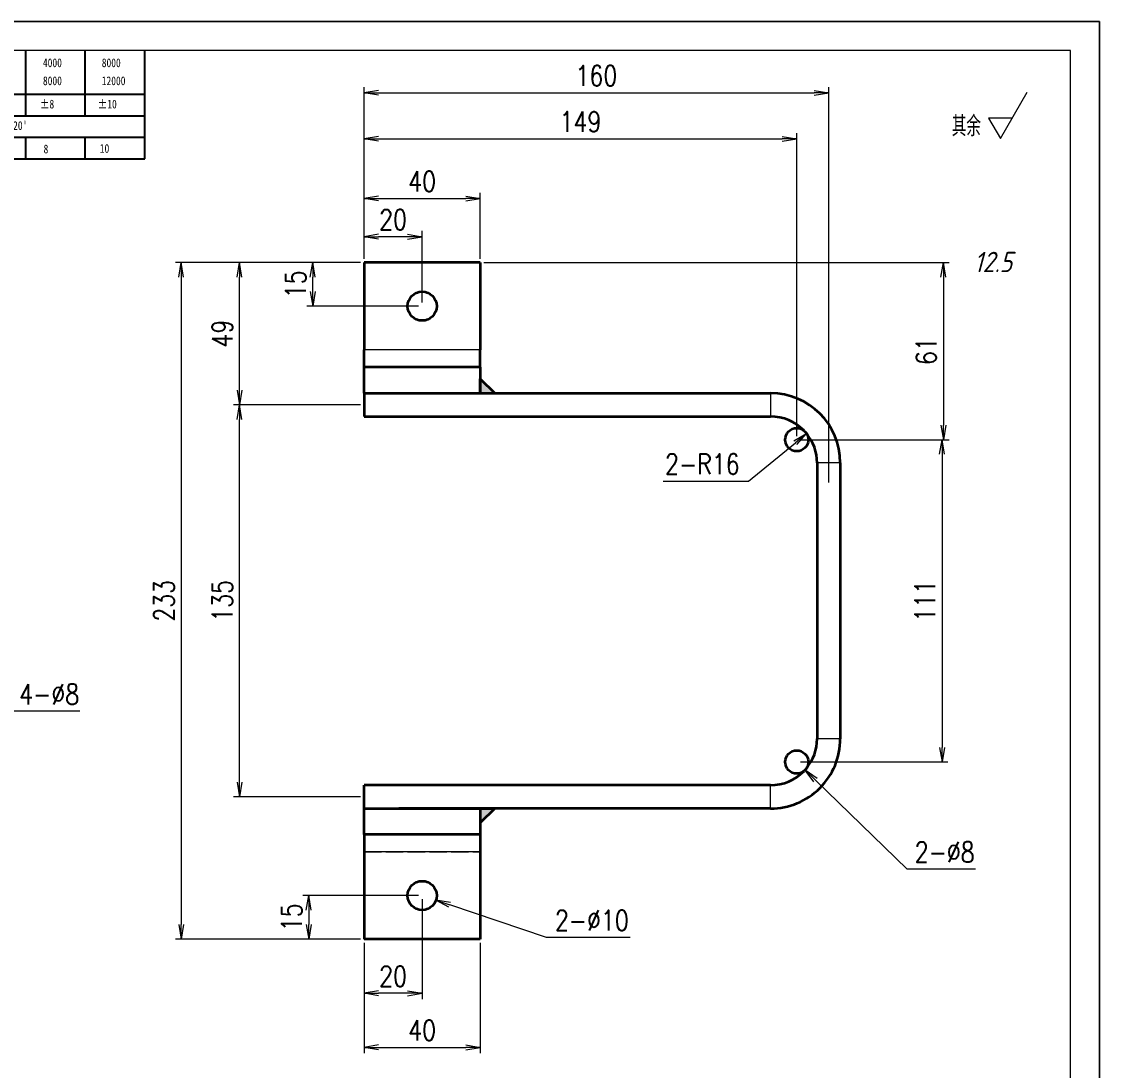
# Model space of a CAD drawing. Header units: millimetres. Extents: x -51813 to 38145, y -10860 to 38732.
# Drawn here: x -50017.3 to -49646.1, y 38027.3 to 38388.5 of the extents above; entities that cross this region are included whole.
import ezdxf
from ezdxf.enums import TextEntityAlignment as Align

# ---------------------------------------------------------------- set-up
doc = ezdxf.new("R2010")
doc.units = ezdxf.units.MM
doc.header["$LTSCALE"] = 0.5
doc.linetypes.add('DASHED', pattern=[15, 12, -3])
doc.linetypes.add('DOT2', pattern=[0.125, 0, -0.125])
for name, color, linetype, lineweight in [('DRAWING', 7, 'Continuous', 35), ('图框', 7, 'Continuous', 18), ('标注线', 3, 'Continuous', 18), ('粗实线', 7, 'Continuous', 35)]:
    doc.layers.add(name, color=color, linetype=linetype, lineweight=lineweight)
doc.layers.add('图\\M+19E79\\M+195B6\\M+18E9A', color=7, linetype='Continuous')
doc.layers.add('打印', color=7, linetype='Continuous', lineweight=15, plot=False)
doc.layers.add('打印-禁用', color=7, linetype='Continuous', lineweight=15, plot=False)
doc.styles.add('DIM', font='romans.shx', dxfattribs={"width": 0.8, "bigfont": 'bigfont.shx'})
doc.styles.add('国标', font='simfang.ttf', dxfattribs={"width": 0.8})
doc.styles.add('机械长仿宋', font='gbenor.shx', dxfattribs={"height": 1, "bigfont": 'gbcbig.shx'})
doc.dimstyles.new('DEH 1-2$0', dxfattribs={"dimscale": 2, "dimtxt": 3.5, "dimasz": 2.5, "dimexe": 1, "dimexo": 0.625, "dimgap": 1.2, "dimtad": 1, "dimdsep": 46, "dimtxsty": 'DIM', "dimblk": 'OPEN', "dimcen": 0, "dimclrd": 8, "dimclre": 8, "dimclrt": 2, "dimazin": 2, "dimtfac": 0.5, "dimtmove": 0, "dimatfit": 3, "dimldrblk": 'OPEN', "dimfxl": 0, "dimtolj": 2, "dimlwd": 13, "dimlwe": 13, "dimarcsym": 0})
doc.dimstyles.new('DEH 1-2$3', dxfattribs={"dimscale": 2, "dimtxt": 3.5, "dimasz": 2.5, "dimexe": 1, "dimexo": 0.625, "dimgap": 1.2, "dimtad": 1, "dimtoh": 1, "dimdsep": 46, "dimtxsty": 'DIM', "dimblk": 'OPEN', "dimcen": 0, "dimclrd": 8, "dimclre": 8, "dimclrt": 2, "dimazin": 2, "dimtfac": 0.5, "dimtofl": 0, "dimtmove": 0, "dimatfit": 3, "dimldrblk": 'OPEN', "dimfxl": 0, "dimtolj": 2, "dimlwd": 18, "dimlwe": 18, "dimarcsym": 0})
doc.dimstyles.new('DEH 1-2$4', dxfattribs={"dimscale": 2, "dimtxt": 3.5, "dimasz": 2.5, "dimexe": 1, "dimexo": 0.625, "dimgap": 1.2, "dimtad": 1, "dimtoh": 1, "dimdsep": 46, "dimtxsty": 'DIM', "dimblk": 'OPEN', "dimcen": 0, "dimclrd": 8, "dimclre": 8, "dimclrt": 2, "dimazin": 2, "dimtfac": 0.5, "dimtofl": 0, "dimtmove": 0, "dimatfit": 3, "dimldrblk": 'OPEN', "dimfxl": 0, "dimtolj": 2, "dimlwd": 18, "dimlwe": 18, "dimarcsym": 0})

# ---------------------------------------------------------------- blocks, each defined once
blk = doc.blocks.new('GZDEH零件A3图框V01版')
at = {"layer": '图\\M+19E79\\M+195B6\\M+18E9A', "color": 9}
for p, q in [((3092.64, -1561.98), (3092.64, -1554.46)), ((3102.86, -1561.98), (3102.86, -1554.46)), ((3113.09, -1573.08), (3113.09, -1554.46)), ((2996.09, -1561.98), (3113.09, -1561.98)), ((3092.64, -1565.68), (3092.64, -1561.98)), ((3102.86, -1565.68), (3102.86, -1561.98)), ((2996.09, -1565.68), (3113.09, -1565.68)), ((2996.09, -1569.38), (3113.09, -1569.38)), ((3092.64, -1573.08), (3092.64, -1569.38)), ((3102.86, -1573.08), (3102.86, -1569.38)), ((2990.09, -1573.08), (3113.09, -1573.08))]:
    blk.add_line(p, q, dxfattribs=at)
at = {"layer": '图框', "linetype": 'Continuous'}
for p, q in [((3272.49, -1554.46), (2882.49, -1554.46)), ((3272.49, -1832.96), (3272.49, -1554.46))]:
    blk.add_line(p, q, dxfattribs=at)
at = {"layer": '打印-禁用', "linetype": 'Continuous'}
for p, q in [((3277.49, -1549.46), (2857.49, -1549.46)), ((3277.49, -1846.46), (3277.49, -1549.46))]:
    blk.add_line(p, q, dxfattribs=at)
at = {"layer": '图\\M+19E79\\M+195B6\\M+18E9A', "color": 9, "style": '国标', "width": 0.8}
for s, p in [('4000', (3095.57, -1557.31)), ('8000', (3105.7, -1557.31)), ('8000', (3095.57, -1560.41)), ('12000', (3105.7, -1560.41)), ('±8', (3095.06, -1564.42)), ('±10', (3105.02, -1564.42)), ("±0%%D20'", (3087.38, -1568.12)), ('8', (3095.68, -1572.15)), ('10', (3105.36, -1572.06))]:
    blk.add_text(s, height=1.5, dxfattribs=at).set_placement(p)
blk = doc.blocks.new('DEH A3')
at = {"layer": '图框'}
blk.add_blockref('GZDEH零件A3图框V01版', (-2857.49, 1846.46), dxfattribs=at)
blk = doc.blocks.new('FINISHER_TR')
at = {"layer": '标注线'}
for p, q in [((0, 0), (4.62, 8)), ((-2.02, 3.5), (0, 0)), ((2.02, 3.5), (-2.02, 3.5))]:
    blk.add_line(p, q, dxfattribs=at)
at = {"layer": '标注线', "color": 2, "style": '机械长仿宋', "oblique": 15}
blk.add_attdef('0.0', text='', height=3.5, dxfattribs=at).set_placement((2.03, -24.04), align=Align.BOTTOM_RIGHT)
blk = doc.blocks.new('其余12.5')
at = {"layer": '标注线'}
blk.add_blockref('FINISHER_TR', (0, 0), dxfattribs=at).add_auto_attribs({'0.0': '12.5'})
at = {"layer": '标注线', "color": 7, "linetype": 'DOT2', "style": '机械长仿宋'}
blk.add_text('其余', height=3.5, dxfattribs=at).set_placement((-8.38, 0.4))
blk = doc.blocks.new('_Open')
at = {"color": 0, "linetype": 'ByBlock', "lineweight": -2}
for p, q in [((-1, 0.167), (0, 0)), ((-1, -0.167), (0, 0)), ((0, 0), (-1, 0))]:
    blk.add_line(p, q, dxfattribs=at)
blk = doc.blocks.new('*D187')
at = {"layer": 'Defpoints', "color": 0, "transparency": 16777216}
for p in [(-49859.32, 38327.56), (-49899.32, 38305.51), (-49859.32, 38305.51)]:
    blk.add_point(p, dxfattribs=at)
at = {"layer": '标注线', "color": 8, "lineweight": 13, "transparency": 16777216}
for p, q in [((-49899.32, 38306.76), (-49899.32, 38329.56)), ((-49894.32, 38327.56), (-49864.32, 38327.56)), ((-49859.32, 38306.76), (-49859.32, 38329.56))]:
    blk.add_line(p, q, dxfattribs=at)
at = {"layer": '标注线', "color": 8, "lineweight": 13, "transparency": 16777216, "xscale": 5, "yscale": 5, "zscale": 5, "rotation": 180}
blk.add_blockref('_Open', (-49899.32, 38327.56), dxfattribs=at)
at = {"layer": '标注线', "color": 8, "lineweight": 13, "transparency": 16777216, "xscale": 5, "yscale": 5, "zscale": 5}
blk.add_blockref('_Open', (-49859.32, 38327.56), dxfattribs=at)
at = {"layer": '标注线', "color": 2, "transparency": 16777216, "insert": (-49879.32, 38333.46), "char_height": 7, "attachment_point": 5, "style": 'DIM'}
blk.add_mtext('\\A2;40', dxfattribs=at)
blk = doc.blocks.new('*D188')
at = {"layer": 'Defpoints', "color": 0, "transparency": 16777216}
for p in [(-49899.32, 38314.42), (-49899.32, 38305.51), (-49879.32, 38290.51)]:
    blk.add_point(p, dxfattribs=at)
at = {"layer": '标注线', "color": 8, "lineweight": 13, "transparency": 16777216}
for p, q in [((-49899.32, 38306.76), (-49899.32, 38316.42)), ((-49879.32, 38291.76), (-49879.32, 38316.42)), ((-49884.32, 38314.42), (-49894.32, 38314.42))]:
    blk.add_line(p, q, dxfattribs=at)
at = {"layer": '标注线', "color": 8, "lineweight": 13, "transparency": 16777216, "xscale": 5, "yscale": 5, "zscale": 5, "rotation": 180}
blk.add_blockref('_Open', (-49899.32, 38314.42), dxfattribs=at)
at = {"layer": '标注线', "color": 8, "lineweight": 13, "transparency": 16777216, "xscale": 5, "yscale": 5, "zscale": 5}
blk.add_blockref('_Open', (-49879.32, 38314.42), dxfattribs=at)
at = {"layer": '标注线', "color": 2, "transparency": 16777216, "insert": (-49889.32, 38320.32), "char_height": 7, "attachment_point": 5, "style": 'DIM'}
blk.add_mtext('\\A2;20', dxfattribs=at)
blk = doc.blocks.new('*D189')
at = {"layer": 'Defpoints', "color": 0, "transparency": 16777216}
for p in [(-49917.02, 38305.51), (-49899.32, 38305.51), (-49879.32, 38290.51)]:
    blk.add_point(p, dxfattribs=at)
at = {"layer": '标注线', "color": 8, "lineweight": 13, "transparency": 16777216}
for p, q in [((-49900.57, 38305.51), (-49919.02, 38305.51)), ((-49917.02, 38295.51), (-49917.02, 38300.51)), ((-49880.57, 38290.51), (-49919.02, 38290.51))]:
    blk.add_line(p, q, dxfattribs=at)
at = {"layer": '标注线', "color": 8, "lineweight": 13, "transparency": 16777216, "xscale": 5, "yscale": 5, "zscale": 5}
for p, rotation in [((-49917.02, 38305.51), 90), ((-49917.02, 38290.51), 270)]:
    blk.add_blockref('_Open', p, dxfattribs=dict(at, rotation=rotation))
at = {"layer": '标注线', "color": 2, "transparency": 16777216, "insert": (-49922.92, 38298.01), "char_height": 7, "attachment_point": 5, "rotation": 90, "style": 'DIM'}
blk.add_mtext('\\A2;15', dxfattribs=at)
blk = doc.blocks.new('*D190')
at = {"layer": 'Defpoints', "color": 0, "transparency": 16777216}
for p in [(-49739.32, 38363.97), (-49899.32, 38305.51), (-49739.32, 38228.55)]:
    blk.add_point(p, dxfattribs=at)
at = {"layer": '标注线', "color": 8, "lineweight": 13, "transparency": 16777216}
for p, q in [((-49899.32, 38306.76), (-49899.32, 38365.97)), ((-49894.32, 38363.97), (-49744.32, 38363.97)), ((-49739.32, 38229.8), (-49739.32, 38365.97))]:
    blk.add_line(p, q, dxfattribs=at)
at = {"layer": '标注线', "color": 8, "lineweight": 13, "transparency": 16777216, "xscale": 5, "yscale": 5, "zscale": 5, "rotation": 180}
blk.add_blockref('_Open', (-49899.32, 38363.97), dxfattribs=at)
at = {"layer": '标注线', "color": 8, "lineweight": 13, "transparency": 16777216, "xscale": 5, "yscale": 5, "zscale": 5}
blk.add_blockref('_Open', (-49739.32, 38363.97), dxfattribs=at)
at = {"layer": '标注线', "color": 2, "transparency": 16777216, "insert": (-49819.32, 38369.87), "char_height": 7, "attachment_point": 5, "style": 'DIM'}
blk.add_mtext('\\A2;160', dxfattribs=at)
blk = doc.blocks.new('*D191')
at = {"layer": 'Defpoints', "color": 0, "transparency": 16777216}
for p in [(-49750.32, 38348.12), (-49899.32, 38305.51), (-49750.32, 38244.51)]:
    blk.add_point(p, dxfattribs=at)
at = {"layer": '标注线', "color": 8, "lineweight": 13, "transparency": 16777216}
for p, q in [((-49899.32, 38306.76), (-49899.32, 38350.12)), ((-49750.32, 38245.76), (-49750.32, 38350.12)), ((-49894.32, 38348.12), (-49755.32, 38348.12))]:
    blk.add_line(p, q, dxfattribs=at)
at = {"layer": '标注线', "color": 8, "lineweight": 13, "transparency": 16777216, "xscale": 5, "yscale": 5, "zscale": 5, "rotation": 180}
blk.add_blockref('_Open', (-49899.32, 38348.12), dxfattribs=at)
at = {"layer": '标注线', "color": 8, "lineweight": 13, "transparency": 16777216, "xscale": 5, "yscale": 5, "zscale": 5}
blk.add_blockref('_Open', (-49750.32, 38348.12), dxfattribs=at)
at = {"layer": '标注线', "color": 2, "transparency": 16777216, "insert": (-49824.82, 38354.02), "char_height": 7, "attachment_point": 5, "style": 'DIM'}
blk.add_mtext('\\A2;149', dxfattribs=at)
blk = doc.blocks.new('*D192')
at = {"layer": 'Defpoints', "color": 0, "transparency": 16777216}
for p in [(-49899.32, 38305.51), (-49962.29, 38072.51), (-49899.32, 38072.51)]:
    blk.add_point(p, dxfattribs=at)
at = {"layer": '标注线', "color": 8, "lineweight": 13, "transparency": 16777216}
for p, q in [((-49900.57, 38305.51), (-49964.29, 38305.51)), ((-49962.29, 38300.51), (-49962.29, 38077.51)), ((-49900.57, 38072.51), (-49964.29, 38072.51))]:
    blk.add_line(p, q, dxfattribs=at)
at = {"layer": '标注线', "color": 8, "lineweight": 13, "transparency": 16777216, "xscale": 5, "yscale": 5, "zscale": 5}
for p, rotation in [((-49962.29, 38305.51), 90), ((-49962.29, 38072.51), 270)]:
    blk.add_blockref('_Open', p, dxfattribs=dict(at, rotation=rotation))
at = {"layer": '标注线', "color": 2, "transparency": 16777216, "insert": (-49968.19, 38189.01), "char_height": 7, "attachment_point": 5, "rotation": 90, "style": 'DIM'}
blk.add_mtext('\\A2;233', dxfattribs=at)
blk = doc.blocks.new('*D193')
at = {"layer": 'Defpoints', "color": 0, "transparency": 16777216}
for p in [(-49879.32, 38087.51), (-49918.4, 38072.51), (-49899.32, 38072.51)]:
    blk.add_point(p, dxfattribs=at)
at = {"layer": '标注线', "color": 8, "lineweight": 13, "transparency": 16777216}
for p, q in [((-49880.57, 38087.51), (-49920.4, 38087.51)), ((-49918.4, 38082.51), (-49918.4, 38077.51)), ((-49900.57, 38072.51), (-49920.4, 38072.51))]:
    blk.add_line(p, q, dxfattribs=at)
at = {"layer": '标注线', "color": 8, "lineweight": 13, "transparency": 16777216, "xscale": 5, "yscale": 5, "zscale": 5}
for p, rotation in [((-49918.4, 38087.51), 90), ((-49918.4, 38072.51), 270)]:
    blk.add_blockref('_Open', p, dxfattribs=dict(at, rotation=rotation))
at = {"layer": '标注线', "color": 2, "transparency": 16777216, "insert": (-49924.3, 38080.01), "char_height": 7, "attachment_point": 5, "rotation": 90, "style": 'DIM'}
blk.add_mtext('\\A2;15', dxfattribs=at)
blk = doc.blocks.new('*D194')
at = {"layer": 'Defpoints', "color": 0, "transparency": 16777216}
for p in [(-49879.32, 38087.51), (-49899.32, 38072.51), (-49899.32, 38053.83)]:
    blk.add_point(p, dxfattribs=at)
at = {"layer": '标注线', "color": 8, "lineweight": 13, "transparency": 16777216}
for p, q in [((-49879.32, 38086.26), (-49879.32, 38051.83)), ((-49899.32, 38071.26), (-49899.32, 38051.83)), ((-49884.32, 38053.83), (-49894.32, 38053.83))]:
    blk.add_line(p, q, dxfattribs=at)
at = {"layer": '标注线', "color": 8, "lineweight": 13, "transparency": 16777216, "xscale": 5, "yscale": 5, "zscale": 5, "rotation": 180}
blk.add_blockref('_Open', (-49899.32, 38053.83), dxfattribs=at)
at = {"layer": '标注线', "color": 8, "lineweight": 13, "transparency": 16777216, "xscale": 5, "yscale": 5, "zscale": 5}
blk.add_blockref('_Open', (-49879.32, 38053.83), dxfattribs=at)
at = {"layer": '标注线', "color": 2, "transparency": 16777216, "insert": (-49889.32, 38059.73), "char_height": 7, "attachment_point": 5, "style": 'DIM'}
blk.add_mtext('\\A2;20', dxfattribs=at)
blk = doc.blocks.new('*D195')
at = {"layer": 'Defpoints', "color": 0, "transparency": 16777216}
for p in [(-49884.05, 38089.1), (-49874.58, 38085.91)]:
    blk.add_point(p, dxfattribs=at)
at = {"layer": '标注线', "color": 8, "lineweight": 18, "transparency": 16777216}
for p, q in [((-49836.48, 38073.05), (-49869.84, 38084.31)), ((-49807.68, 38073.05), (-49836.48, 38073.05))]:
    blk.add_line(p, q, dxfattribs=at)
at = {"layer": '标注线', "color": 8, "lineweight": 18, "transparency": 16777216, "xscale": 5, "yscale": 5, "zscale": 5, "rotation": 161.3544196511405}
blk.add_blockref('_Open', (-49874.58, 38085.91), dxfattribs=at)
at = {"layer": '标注线', "color": 2, "transparency": 16777216, "insert": (-49820.88, 38078.95), "char_height": 7, "attachment_point": 5, "style": 'DIM'}
blk.add_mtext('\\A2;2-%%c10', dxfattribs=at)
blk = doc.blocks.new('*D196')
at = {"layer": 'Defpoints', "color": 0, "transparency": 16777216}
for p in [(-49753.19, 38136.29), (-49747.45, 38130.72)]:
    blk.add_point(p, dxfattribs=at)
at = {"layer": '标注线', "color": 8, "lineweight": 18, "transparency": 16777216}
for p, q in [((-49712.27, 38096.55), (-49743.86, 38127.23)), ((-49688.8, 38096.55), (-49712.27, 38096.55))]:
    blk.add_line(p, q, dxfattribs=at)
at = {"layer": '标注线', "color": 8, "lineweight": 18, "transparency": 16777216, "xscale": 5, "yscale": 5, "zscale": 5, "rotation": 135.8338852969767}
blk.add_blockref('_Open', (-49747.45, 38130.72), dxfattribs=at)
at = {"layer": '标注线', "color": 2, "transparency": 16777216, "insert": (-49699.34, 38102.45), "char_height": 7, "attachment_point": 5, "style": 'DIM'}
blk.add_mtext('\\A2;2-%%c8', dxfattribs=at)
blk = doc.blocks.new('*D197')
at = {"layer": 'Defpoints', "color": 0, "transparency": 16777216}
for p in [(-49859.32, 38305.51), (-49750.32, 38244.51), (-49699.81, 38244.51)]:
    blk.add_point(p, dxfattribs=at)
at = {"layer": '标注线', "color": 8, "lineweight": 13, "transparency": 16777216}
for p, q in [((-49858.07, 38305.51), (-49697.81, 38305.51)), ((-49699.81, 38300.51), (-49699.81, 38249.51)), ((-49749.07, 38244.51), (-49697.81, 38244.51))]:
    blk.add_line(p, q, dxfattribs=at)
at = {"layer": '标注线', "color": 8, "lineweight": 13, "transparency": 16777216, "xscale": 5, "yscale": 5, "zscale": 5}
for p, rotation in [((-49699.81, 38305.51), 90), ((-49699.81, 38244.51), 270)]:
    blk.add_blockref('_Open', p, dxfattribs=dict(at, rotation=rotation))
at = {"layer": '标注线', "color": 2, "transparency": 16777216, "insert": (-49705.71, 38275.01), "char_height": 7, "attachment_point": 5, "rotation": 90, "style": 'DIM'}
blk.add_mtext('\\A2;61', dxfattribs=at)
blk = doc.blocks.new('*D198')
at = {"layer": 'Defpoints', "color": 0, "transparency": 16777216}
for p in [(-49750.32, 38244.51), (-49750.32, 38133.51), (-49700.27, 38133.51)]:
    blk.add_point(p, dxfattribs=at)
at = {"layer": '标注线', "color": 8, "lineweight": 13, "transparency": 16777216}
for p, q in [((-49749.07, 38244.51), (-49698.27, 38244.51)), ((-49700.27, 38239.51), (-49700.27, 38138.51)), ((-49749.07, 38133.51), (-49698.27, 38133.51))]:
    blk.add_line(p, q, dxfattribs=at)
at = {"layer": '标注线', "color": 8, "lineweight": 13, "transparency": 16777216, "xscale": 5, "yscale": 5, "zscale": 5}
for p, rotation in [((-49700.27, 38244.51), 90), ((-49700.27, 38133.51), 270)]:
    blk.add_blockref('_Open', p, dxfattribs=dict(at, rotation=rotation))
at = {"layer": '标注线', "color": 2, "transparency": 16777216, "insert": (-49706.17, 38189.01), "char_height": 7, "attachment_point": 5, "rotation": 90, "style": 'DIM'}
blk.add_mtext('\\A2;111', dxfattribs=at)
blk = doc.blocks.new('*D199')
at = {"layer": 'Defpoints', "color": 0, "transparency": 16777216}
for p in [(-49942.25, 38256.51), (-49899.32, 38256.51), (-49899.32, 38121.51)]:
    blk.add_point(p, dxfattribs=at)
at = {"layer": '标注线', "color": 8, "lineweight": 13, "transparency": 16777216}
for p, q in [((-49900.57, 38256.51), (-49944.25, 38256.51)), ((-49942.25, 38126.51), (-49942.25, 38251.51)), ((-49900.57, 38121.51), (-49944.25, 38121.51))]:
    blk.add_line(p, q, dxfattribs=at)
at = {"layer": '标注线', "color": 8, "lineweight": 13, "transparency": 16777216, "xscale": 5, "yscale": 5, "zscale": 5}
for p, rotation in [((-49942.25, 38256.51), 90), ((-49942.25, 38121.51), 270)]:
    blk.add_blockref('_Open', p, dxfattribs=dict(at, rotation=rotation))
at = {"layer": '标注线', "color": 2, "transparency": 16777216, "insert": (-49948.15, 38189.01), "char_height": 7, "attachment_point": 5, "rotation": 90, "style": 'DIM'}
blk.add_mtext('\\A2;135', dxfattribs=at)
blk = doc.blocks.new('*D200')
at = {"layer": 'Defpoints', "color": 0, "transparency": 16777216}
for p in [(-49942.25, 38305.51), (-49899.32, 38305.51), (-49899.32, 38256.51)]:
    blk.add_point(p, dxfattribs=at)
at = {"layer": '标注线', "color": 8, "lineweight": 13, "transparency": 16777216}
for p, q in [((-49900.57, 38305.51), (-49944.25, 38305.51)), ((-49942.25, 38261.51), (-49942.25, 38300.51)), ((-49900.57, 38256.51), (-49944.25, 38256.51))]:
    blk.add_line(p, q, dxfattribs=at)
at = {"layer": '标注线', "color": 8, "lineweight": 13, "transparency": 16777216, "xscale": 5, "yscale": 5, "zscale": 5}
for p, rotation in [((-49942.25, 38305.51), 90), ((-49942.25, 38256.51), 270)]:
    blk.add_blockref('_Open', p, dxfattribs=dict(at, rotation=rotation))
at = {"layer": '标注线', "color": 2, "transparency": 16777216, "insert": (-49948.15, 38281.01), "char_height": 7, "attachment_point": 5, "rotation": 90, "style": 'DIM'}
blk.add_mtext('\\A2;49', dxfattribs=at)
blk = doc.blocks.new('*D214')
at = {"layer": 'Defpoints', "color": 0, "transparency": 16777216}
for p in [(-49899.32, 38072.51), (-49859.32, 38072.51), (-49859.32, 38035.21)]:
    blk.add_point(p, dxfattribs=at)
at = {"layer": '标注线', "color": 8, "lineweight": 13, "transparency": 16777216}
for p, q in [((-49899.32, 38071.26), (-49899.32, 38033.21)), ((-49859.32, 38071.26), (-49859.32, 38033.21)), ((-49894.32, 38035.21), (-49864.32, 38035.21))]:
    blk.add_line(p, q, dxfattribs=at)
at = {"layer": '标注线', "color": 8, "lineweight": 13, "transparency": 16777216, "xscale": 5, "yscale": 5, "zscale": 5, "rotation": 180}
blk.add_blockref('_Open', (-49899.32, 38035.21), dxfattribs=at)
at = {"layer": '标注线', "color": 8, "lineweight": 13, "transparency": 16777216, "xscale": 5, "yscale": 5, "zscale": 5}
blk.add_blockref('_Open', (-49859.32, 38035.21), dxfattribs=at)
at = {"layer": '标注线', "color": 2, "transparency": 16777216, "insert": (-49879.32, 38041.11), "char_height": 7, "attachment_point": 5, "style": 'DIM'}
blk.add_mtext('\\A2;40', dxfattribs=at)
blk = doc.blocks.new('*D215')
at = {"layer": 'Defpoints', "color": 0, "transparency": 16777216}
for p in [(-50054.3, 38124.01), (-50060.54, 38119)]:
    blk.add_point(p, dxfattribs=at)
at = {"layer": '标注线', "color": 8, "lineweight": 18, "transparency": 16777216}
for p, q in [((-50020.69, 38150.96), (-50050.4, 38127.14)), ((-49997.23, 38150.96), (-50020.69, 38150.96))]:
    blk.add_line(p, q, dxfattribs=at)
at = {"layer": '标注线', "color": 8, "lineweight": 18, "transparency": 16777216, "xscale": 5, "yscale": 5, "zscale": 5, "rotation": 218.7324450606077}
blk.add_blockref('_Open', (-50054.3, 38124.01), dxfattribs=at)
at = {"layer": '标注线', "color": 2, "transparency": 16777216, "insert": (-50007.76, 38156.86), "char_height": 7, "attachment_point": 5, "style": 'DIM'}
blk.add_mtext('\\A2;4-%%c8', dxfattribs=at)
blk = doc.blocks.new('*D216')
at = {"layer": 'Defpoints', "color": 0, "transparency": 16777216}
for p in [(-49746.93, 38246.63), (-49759.32, 38236.51)]:
    blk.add_point(p, dxfattribs=at)
at = {"layer": '标注线', "color": 8, "lineweight": 18, "transparency": 16777216}
for p, q in [((-49766.96, 38230.26), (-49750.8, 38243.46)), ((-49796.29, 38230.26), (-49766.96, 38230.26))]:
    blk.add_line(p, q, dxfattribs=at)
at = {"layer": '标注线', "color": 8, "lineweight": 18, "transparency": 16777216, "xscale": 5, "yscale": 5, "zscale": 5, "rotation": 39.24856191360617}
blk.add_blockref('_Open', (-49746.93, 38246.63), dxfattribs=at)
at = {"layer": '标注线', "color": 2, "transparency": 16777216, "insert": (-49782.82, 38236.16), "char_height": 7, "attachment_point": 5, "style": 'DIM'}
blk.add_mtext('\\A2;{\\Fromans,bigfont|c134;2-}R16', dxfattribs=at)
blk = doc.blocks.new('WELDING_5')
at = {"layer": '粗实线'}
blk.add_hatch(color=256, dxfattribs=at).paths.add_polyline_path([(0, 5), (0, 0), (5, 0)])
for q in [(0, 5), (5, 0)]:
    blk.add_line((0, 0), q, dxfattribs=at)
blk.add_lwpolyline([(0, 5), (5, 0)], dxfattribs=at)

msp = doc.modelspace()

# ---------------------------------------------------------------- linework, layer by layer
at = {"color": 7, "lineweight": 35}
for p, q in [((-49899.317, 38305.505), (-49899.317, 38275.505)), ((-49859.317, 38305.505), (-49899.317, 38305.505)), ((-49859.317, 38305.505), (-49859.317, 38275.505)), ((-49859.317, 38269.505), (-49899.317, 38269.505)), ((-49899.317, 38260.505), (-49859.317, 38260.505)), ((-49859.317, 38260.505), (-49759.317, 38260.506)), ((-49899.317, 38252.505), (-49759.317, 38252.506)), ((-49899.317, 38252.505), (-49759.317, 38252.505)), ((-49899.317, 38252.505), (-49759.317, 38252.505)), ((-49899.317, 38252.505), (-49759.317, 38252.505)), ((-49743.317, 38236.506), (-49743.317, 38141.506)), ((-49743.317, 38236.505), (-49743.317, 38141.505)), ((-49743.317, 38236.505), (-49743.317, 38141.505)), ((-49743.317, 38236.505), (-49743.317, 38141.505)), ((-49735.317, 38236.506), (-49735.317, 38141.506)), ((-49759.317, 38125.506), (-49899.317, 38125.505)), ((-49899.317, 38117.505), (-49859.317, 38117.505)), ((-49759.317, 38117.506), (-49887.326, 38117.505)), ((-49759.317, 38117.505), (-49859.317, 38117.505)), ((-49759.317, 38117.505), (-49859.317, 38117.505)), ((-49759.317, 38117.505), (-49859.317, 38117.505)), ((-49859.317, 38108.505), (-49899.317, 38108.505)), ((-49899.317, 38102.505), (-49899.317, 38072.505)), ((-49859.317, 38102.505), (-49859.317, 38072.505)), ((-49859.317, 38072.505), (-49899.317, 38072.505))]:
    msp.add_line(p, q, dxfattribs=at)
at = {"color": 7, "lineweight": 13}
for p, q in [((-49859.317, 38275.505), (-49899.317, 38275.505)), ((-49859.317, 38102.505), (-49899.317, 38102.505))]:
    msp.add_line(p, q, dxfattribs=at)
at = {"color": 1, "linetype": 'DASHED', "lineweight": 13}
for p, q in [((-49859.317, 38275.505), (-49899.317, 38275.505)), ((-49899.317, 38260.505), (-49759.317, 38260.505)), ((-49899.317, 38260.505), (-49759.317, 38260.505)), ((-49899.317, 38260.505), (-49759.317, 38260.505)), ((-49887.32, 38260.505), (-49859.317, 38260.505)), ((-49735.317, 38236.505), (-49735.317, 38141.505)), ((-49735.317, 38236.505), (-49735.317, 38141.505)), ((-49735.317, 38236.505), (-49735.317, 38141.505)), ((-49759.317, 38125.505), (-49899.317, 38125.505)), ((-49759.317, 38125.505), (-49899.317, 38125.505)), ((-49759.317, 38125.505), (-49899.317, 38125.505)), ((-49859.317, 38117.505), (-49899.317, 38117.505)), ((-49859.317, 38117.505), (-49899.317, 38117.505)), ((-49859.317, 38117.505), (-49899.317, 38117.505)), ((-49899.317, 38102.505), (-49859.317, 38102.505))]:
    msp.add_line(p, q, dxfattribs=at)
at = {"color": 7, "lineweight": 35, "ltscale": 0.15}
for p, q in [((-49899.317, 38269.505), (-49899.317, 38275.505)), ((-49859.317, 38269.505), (-49859.317, 38275.505)), ((-49899.317, 38108.505), (-49899.317, 38102.505)), ((-49859.317, 38108.505), (-49859.317, 38102.505))]:
    msp.add_line(p, q, dxfattribs=at)
at = {"color": 7, "lineweight": 35, "ltscale": 0.225}
for p, q in [((-49899.317, 38260.505), (-49899.317, 38269.505)), ((-49859.317, 38269.505), (-49859.317, 38260.505)), ((-49899.317, 38108.505), (-49899.317, 38117.505)), ((-49859.317, 38117.505), (-49859.317, 38108.505))]:
    msp.add_line(p, q, dxfattribs=at)
at = {"color": 7, "lineweight": 35, "ltscale": 0.1}
for p, q in [((-49899.317, 38260.505), (-49899.317, 38256.505)), ((-49899.317, 38256.505), (-49899.317, 38252.505)), ((-49899.317, 38121.505), (-49899.317, 38125.505)), ((-49899.317, 38117.505), (-49899.317, 38121.505))]:
    msp.add_line(p, q, dxfattribs=at)
at = {"color": 7, "lineweight": 35, "ltscale": 0.299921}
msp.add_line((-49899.317, 38260.505), (-49887.32, 38260.505), dxfattribs=at)
at = {"color": 7, "lineweight": 13, "ltscale": 0.1}
for p, q in [((-49759.317, 38260.506), (-49759.317, 38256.506)), ((-49759.317, 38256.506), (-49759.317, 38252.506)), ((-49739.317, 38236.506), (-49743.317, 38236.506)), ((-49735.317, 38236.506), (-49739.317, 38236.506)), ((-49739.317, 38141.506), (-49743.317, 38141.506)), ((-49735.317, 38141.506), (-49739.317, 38141.506)), ((-49759.317, 38121.506), (-49759.317, 38125.506)), ((-49759.317, 38117.506), (-49759.317, 38121.506))]:
    msp.add_line(p, q, dxfattribs=at)
at = {"color": 1, "linetype": 'DASHED', "lineweight": 13, "ltscale": 0.100002}
for p, q in [((-49759.317, 38260.506), (-49759.317, 38256.505)), ((-49759.317, 38256.505), (-49759.317, 38252.505))]:
    msp.add_line(p, q, dxfattribs=at)
at = {"color": 1, "linetype": 'DASHED', "lineweight": 13, "ltscale": 0.099998}
for p, q in [((-49759.317, 38260.505), (-49759.317, 38256.505)), ((-49759.317, 38256.505), (-49759.317, 38252.506))]:
    msp.add_line(p, q, dxfattribs=at)
at = {"color": 1, "linetype": 'DASHED', "lineweight": 13, "ltscale": 0.1}
for p, q in [((-49759.317, 38260.505), (-49759.317, 38256.505)), ((-49759.317, 38260.505), (-49759.317, 38256.505)), ((-49759.317, 38260.505), (-49759.317, 38256.505)), ((-49759.317, 38260.505), (-49759.317, 38256.505)), ((-49759.317, 38260.505), (-49759.317, 38256.505)), ((-49759.317, 38256.505), (-49759.317, 38252.505)), ((-49759.317, 38256.505), (-49759.317, 38252.505)), ((-49759.317, 38256.505), (-49759.317, 38252.505)), ((-49759.317, 38256.505), (-49759.317, 38252.505)), ((-49759.317, 38256.505), (-49759.317, 38252.505)), ((-49739.317, 38236.506), (-49743.317, 38236.506)), ((-49739.317, 38236.505), (-49743.317, 38236.505)), ((-49739.317, 38236.505), (-49743.317, 38236.505)), ((-49739.317, 38236.505), (-49743.317, 38236.505)), ((-49739.317, 38236.505), (-49743.317, 38236.505)), ((-49739.317, 38236.505), (-49743.317, 38236.505)), ((-49739.317, 38236.505), (-49743.317, 38236.505)), ((-49735.317, 38236.506), (-49739.317, 38236.506)), ((-49735.317, 38236.505), (-49739.317, 38236.505)), ((-49735.317, 38236.505), (-49739.317, 38236.505)), ((-49735.317, 38236.505), (-49739.317, 38236.505)), ((-49735.317, 38236.505), (-49739.317, 38236.505)), ((-49735.317, 38236.505), (-49739.317, 38236.505)), ((-49735.317, 38236.505), (-49739.317, 38236.505)), ((-49739.317, 38141.506), (-49743.317, 38141.506)), ((-49739.317, 38141.505), (-49743.317, 38141.505)), ((-49739.317, 38141.505), (-49743.317, 38141.505)), ((-49739.317, 38141.505), (-49743.317, 38141.505)), ((-49739.317, 38141.505), (-49743.317, 38141.505)), ((-49739.317, 38141.505), (-49743.317, 38141.505)), ((-49739.317, 38141.505), (-49743.317, 38141.505)), ((-49735.317, 38141.506), (-49739.317, 38141.506)), ((-49735.317, 38141.505), (-49739.317, 38141.505)), ((-49735.317, 38141.505), (-49739.317, 38141.505)), ((-49735.317, 38141.505), (-49739.317, 38141.505)), ((-49735.317, 38141.505), (-49739.317, 38141.505)), ((-49735.317, 38141.505), (-49739.317, 38141.505)), ((-49735.317, 38141.505), (-49739.317, 38141.505)), ((-49759.317, 38121.506), (-49759.317, 38125.506)), ((-49759.317, 38121.505), (-49759.317, 38125.505)), ((-49759.317, 38121.505), (-49759.317, 38125.505)), ((-49759.317, 38121.505), (-49759.317, 38125.505)), ((-49759.317, 38121.505), (-49759.317, 38125.505)), ((-49759.317, 38121.505), (-49759.317, 38125.505)), ((-49759.317, 38121.505), (-49759.317, 38125.505)), ((-49759.317, 38117.506), (-49759.317, 38121.506)), ((-49759.317, 38117.505), (-49759.317, 38121.505)), ((-49759.317, 38117.505), (-49759.317, 38121.505)), ((-49759.317, 38117.505), (-49759.317, 38121.505)), ((-49759.317, 38117.505), (-49759.317, 38121.505)), ((-49759.317, 38117.505), (-49759.317, 38121.505)), ((-49759.317, 38117.505), (-49759.317, 38121.505))]:
    msp.add_line(p, q, dxfattribs=at)
at = {"color": 1, "linetype": 'DASHED', "lineweight": 13, "ltscale": 0.299762}
msp.add_line((-49887.326, 38117.505), (-49899.317, 38117.505), dxfattribs=at)
at = {"color": 7, "lineweight": 35}
for centre, radius in [((-49879.317, 38290.505), 5), ((-49750.317, 38244.505), 4), ((-49750.317, 38133.505), 4), ((-49879.317, 38087.505), 5)]:
    msp.add_circle(centre, radius, dxfattribs=at)
for centre, radius, start, end in [((-49759.317, 38236.506), 24, 0.00003, 90.00003), ((-49759.317, 38236.506), 16, 44.0066, 90.00003), ((-49759.317, 38236.505), 16, 44.01116, 90.00003), ((-49759.317, 38236.505), 16, 44.01572, 90.00003), ((-49759.317, 38236.505), 16, 44.02027, 90.00003), ((-49759.317, 38236.506), 16, 0.00003, 39.26078), ((-49759.317, 38236.505), 16, 0.00003, 39.2567), ((-49759.317, 38236.505), 16, 0.00003, 39.25263), ((-49759.317, 38236.505), 16, 0.00003, 39.24856), ((-49759.317, 38141.506), 24, 270.00003, 0.00003), ((-49759.317, 38141.505), 16, 320.7384, 0.00003), ((-49759.317, 38141.505), 16, 320.73822, 0.00003), ((-49759.317, 38141.505), 16, 320.73805, 0.00003), ((-49759.317, 38141.506), 16, 320.73856, 0.00003), ((-49759.317, 38141.506), 16, 270.00003, 315.99327)]:
    msp.add_arc(centre, radius, start, end, dxfattribs=at)
at = {"color": 1, "linetype": 'DASHED', "lineweight": 13}
for centre, radius, start, end in [((-49759.317, 38236.505), 24, 0.00003, 90.00003), ((-49759.317, 38236.505), 24, 0.00003, 90.00003), ((-49759.317, 38236.505), 24, 0.00003, 90.00003), ((-49759.317, 38236.505), 16, 39.24856, 44.02027), ((-49759.317, 38236.505), 16, 39.25263, 44.01572), ((-49759.317, 38236.505), 16, 39.2567, 44.01116), ((-49759.317, 38236.506), 16, 39.26078, 44.0066), ((-49759.317, 38141.505), 24, 270.00003, 0.00003), ((-49759.317, 38141.505), 24, 270.00003, 0.00003), ((-49759.317, 38141.505), 24, 270.00003, 0.00003), ((-49759.317, 38141.505), 16, 270.00003, 320.7384), ((-49759.317, 38141.505), 16, 270.00003, 320.73822), ((-49759.317, 38141.505), 16, 270.00003, 320.73805), ((-49759.317, 38141.506), 16, 315.99327, 320.73856)]:
    msp.add_arc(centre, radius, start, end, dxfattribs=at)
at = {"layer": '打印'}
msp.add_lwpolyline([(-50486.076, 38388.515), (-49646.076, 38388.515), (-49646.076, 37794.515), (-50486.076, 37794.515)], close=True, dxfattribs=at)

# ---------------------------------------------------------------- block references
at = {"layer": 'DRAWING'}
for p, rotation in [((-49859.317, 38260.505), 3.497053519992789e-05), ((-49859.317, 38117.505), 270)]:
    msp.add_blockref('WELDING_5', p, dxfattribs=dict(at, rotation=rotation))
at = {"layer": '图框', "xscale": 2, "yscale": 2, "zscale": 2}
msp.add_blockref('DEH A3', (-50486.076, 37794.515), dxfattribs=at)
at = {"layer": '标注线', "xscale": 2, "yscale": 2, "zscale": 2}
msp.add_blockref('其余12.5', (-49680.189, 38348.2), dxfattribs=at)

# ---------------------------------------------------------------- dimensions: what is measured, and where the dimension line sits
at = {"layer": '标注线'}
for base, p1, p2, picture, middle in [((-49739.317, 38363.966), (-49899.317, 38305.505), (-49739.317, 38228.547), '*D190', (-49819.317, 38369.866)), ((-49750.317, 38348.121), (-49899.317, 38305.505), (-49750.317, 38244.505), '*D191', (-49824.817, 38354.021)), ((-49859.317, 38327.56), (-49899.317, 38305.505), (-49859.317, 38305.505), '*D187', (-49879.317, 38333.46)), ((-49899.317, 38314.416), (-49879.317, 38290.505), (-49899.317, 38305.505), '*D188', (-49889.317, 38320.316)), ((-49899.317, 38053.83), (-49879.317, 38087.505), (-49899.317, 38072.505), '*D194', (-49889.317, 38059.73)), ((-49859.317, 38035.211), (-49899.317, 38072.505), (-49859.317, 38072.505), '*D214', (-49879.317, 38041.111))]:
    dim = msp.add_linear_dim(base=base, p1=p1, p2=p2, dimstyle='DEH 1-2$0', dxfattribs=at)
    dim.commit()
    dim.dimension.update_dxf_attribs({"geometry": picture, "text_midpoint": middle})
dim = msp.add_linear_dim(base=(-49962.287, 38072.505), p1=(-49899.317, 38305.505), p2=(-49899.317, 38072.505), angle=90, dimstyle='DEH 1-2$0', dxfattribs=at)
dim.commit()
dim.dimension.update_dxf_attribs({"geometry": '*D192', "text_midpoint": (-49962.287, 38189.005), "dimtype": 160})
for base, p1, p2, picture, middle in [((-49942.246, 38305.505), (-49899.317, 38256.505), (-49899.317, 38305.505), '*D200', (-49948.146, 38281.005)), ((-49917.019, 38305.505), (-49879.317, 38290.505), (-49899.317, 38305.505), '*D189', (-49922.919, 38298.005)), ((-49699.806, 38244.505), (-49859.317, 38305.505), (-49750.317, 38244.505), '*D197', (-49705.706, 38275.005)), ((-49942.246, 38256.505), (-49899.317, 38121.505), (-49899.317, 38256.505), '*D199', (-49948.146, 38189.005)), ((-49700.267, 38133.505), (-49750.317, 38244.505), (-49750.317, 38133.505), '*D198', (-49706.167, 38189.005)), ((-49918.399, 38072.505), (-49879.317, 38087.505), (-49899.317, 38072.505), '*D193', (-49924.299, 38080.005))]:
    dim = msp.add_linear_dim(base=base, p1=p1, p2=p2, angle=90, dimstyle='DEH 1-2$0', dxfattribs=at)
    dim.commit()
    dim.dimension.update_dxf_attribs({"geometry": picture, "text_midpoint": middle})
dim = msp.add_radius_dim(center=(-49759.317, 38236.505), mpoint=(-49746.926, 38246.628), text='{\\Fromans,bigfont|c134;2-}<>', dimstyle='DEH 1-2$4', override={"dimtmove": 1}, dxfattribs=at)
dim.commit()
dim.dimension.update_dxf_attribs({"geometry": '*D216', "text_midpoint": (-49766.958, 38230.263), "dimtype": 164})
for p1, p2, override, picture, middle in [((-50060.538, 38119.003), (-50054.297, 38124.008), {"dimpost": '4-%%c<>'}, '*D215', (-50007.759, 38150.962)), ((-49753.186, 38136.292), (-49747.448, 38130.718), {"dimpost": '2-%%c<>'}, '*D196', (-49699.335, 38096.549)), ((-49884.055, 38089.104), (-49874.579, 38085.907), {"dimpost": '2-%%c<>'}, '*D195', (-49820.878, 38073.051))]:
    dim = msp.add_diameter_dim_2p(p1=p1, p2=p2, dimstyle='DEH 1-2$3', override=override, dxfattribs=at)
    dim.commit()
    dim.dimension.update_dxf_attribs({"geometry": picture, "text_midpoint": middle, "dimtype": 163})

doc.saveas('drawing.dxf')
